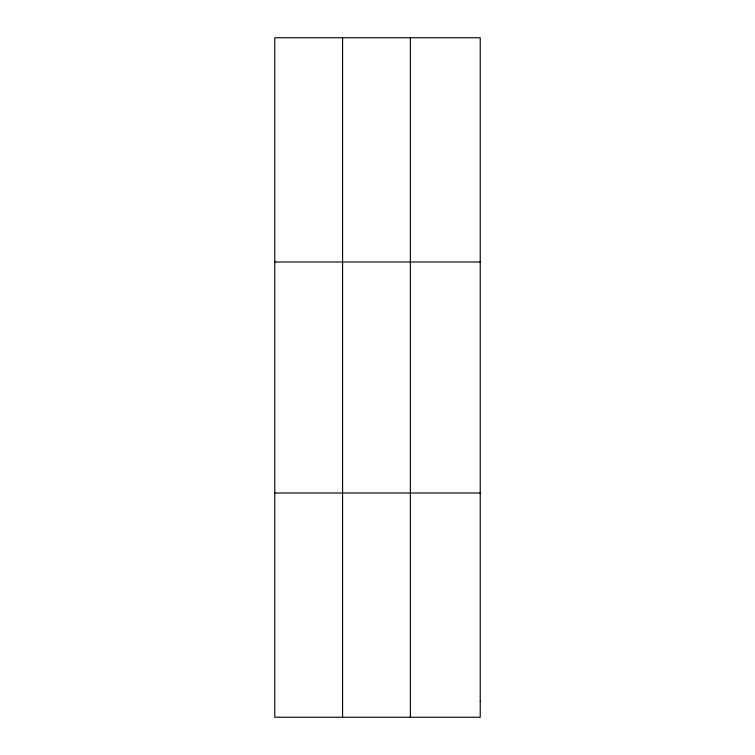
<?xml version="1.0" encoding="UTF-8"?>
<svg xmlns="http://www.w3.org/2000/svg" width="755" height="755" viewBox="0 0 755 755"><rect width="100%" height="100%" fill="white"/><g stroke="black" fill="none" stroke-linecap="round" stroke-linejoin="round"><path stroke-width="1.13" d="M342.572 717.25L342.572 37.75M410.371 717.25L410.371 37.75M274.773 261.985L480.227 261.985M274.773 493.015L480.227 493.015M480.227 701.235L480.227 717.25L274.773 717.25L274.773 37.75L480.227 37.75L480.227 701.235"/></g></svg>
